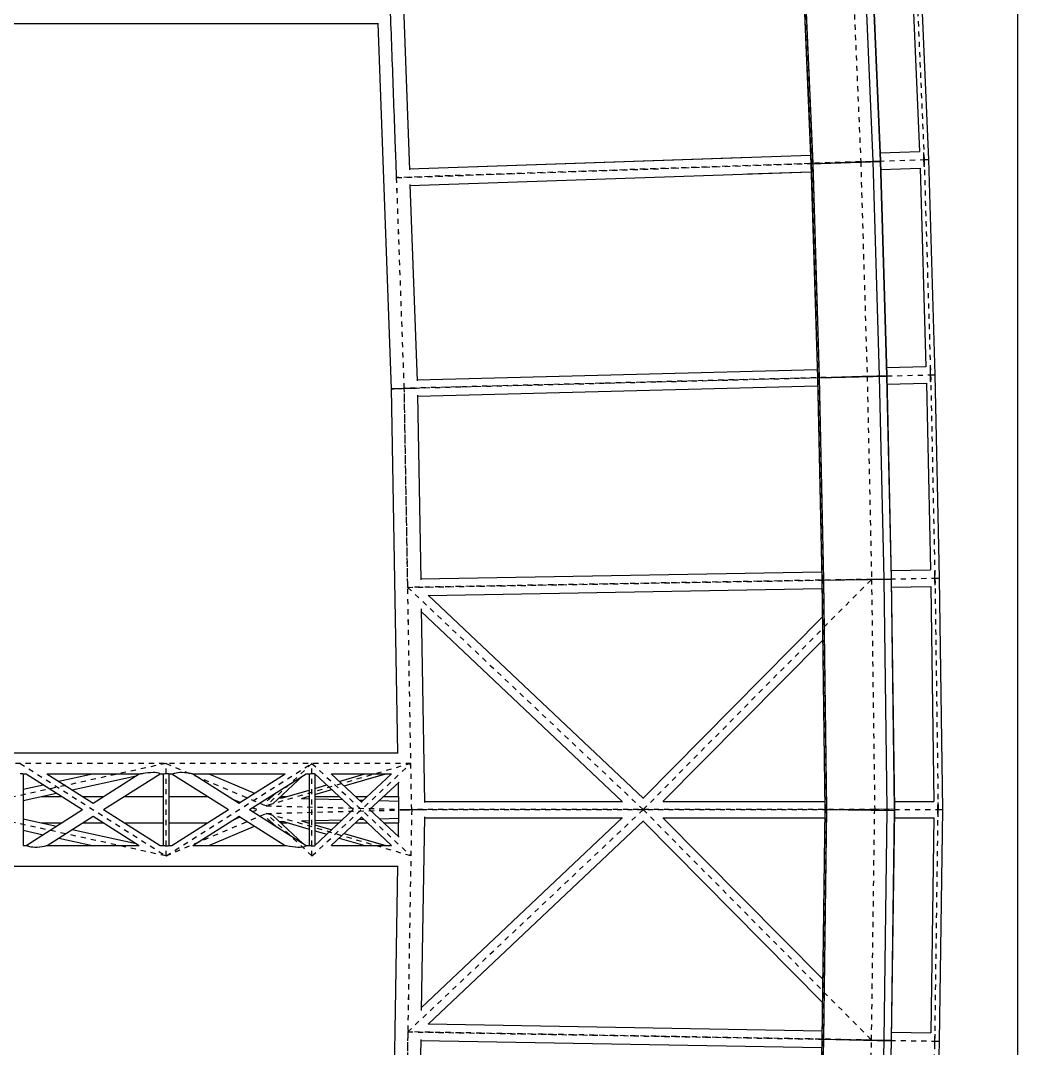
# Model space of a CAD drawing. Header units: millimetres. Extents: x 149919 to 150445, y 136651 to 136866.
# Drawn here: x 150425.13 to 150444.54, y 136753.93 to 136773.93 of the extents above; entities that cross this region are included whole.
import ezdxf

# ---------------------------------------------------------------- set-up
doc = ezdxf.new("R2010")
doc.units = ezdxf.units.MM
doc.header["$LTSCALE"] = 0.25
doc.linetypes.add('CENTER', pattern=[50.8, 31.75, -6.35, 6.35, -6.35])
doc.linetypes.add('XKITLINE00', pattern=[0])

# ---------------------------------------------------------------- blocks, each defined once
blk = doc.blocks.new('çatıı')
at = {"color": 8, "linetype": 'XKITLINE00'}
for p, q in [((29852.7, 12503), (29871, 12077.3)), ((29852.8, 12502.9), (29871.1, 12077.4)), ((29856.1, 12503.1), (29874.4, 12077.5)), ((29973.2, 12508.2), (29991.5, 12082.5)), ((29987.6, 12508.8), (30005.9, 12083.2)), ((29988, 12508.8), (30006.4, 12083.2)), ((30081.3, 12514.8), (30099.7, 12085.8)), ((30065.2, 12497.9), (30082.2, 12101.2)), ((29075.2, 12447.4), (29089.1, 12065.3)), ((27695.3, 12350), (29028.8, 12350)), ((29027.9, 12350), (29053.8, 11639.3)), ((29089, 12067.3), (29870.3, 12094)), ((29089, 12067.3), (29753.4, 12090)), ((29871, 12077.3), (30006.4, 12083.2)), ((30005.7, 12098.6), (30082.2, 12101.3)), ((30090.3, 12098.8), (30090.2, 12096.8)), ((30090.2, 12096.8), (30090.2, 12094.3)), ((30090.3, 12096.4), (30090.2, 12094)), ((30090.2, 12094.3), (30090.2, 12091.6)), ((30090.2, 12094), (30090.2, 12091.3)), ((30090.2, 12091.6), (30090.2, 12088.5)), ((30090.2, 12091.3), (30090.3, 12088.4)), ((30090.2, 12088.5), (30090.3, 12085.4)), ((30090.3, 12099.1), (30090.3, 12098.8)), ((30090.4, 12098.5), (30090.3, 12098.4)), ((30090.3, 12098.4), (30090.3, 12096.4)), ((30090.3, 12088.4), (30090.4, 12085.4)), ((30090.3, 12085.4), (30090.4, 12082.2)), ((30090.4, 12085.4), (30099.7, 12085.8)), ((30090.4, 12085.4), (30090.5, 12082.3)), ((30090.4, 12085.4), (30091.3, 12085.4)), ((30091.3, 12085.4), (30093.5, 12085.5)), ((30092.3, 12085.5), (30092.3, 12085.4)), ((30092.3, 12085.4), (30092.3, 12085.4)), ((30092.3, 12085.4), (30092.3, 12085.4)), ((30092.3, 12085.4), (30092.3, 12085.4)), ((30093.4, 12085.5), (30093.5, 12085.5)), ((30093.5, 12085.5), (30095.5, 12085.5)), ((30095.3, 12085.5), (30095.5, 12085.5)), ((30095.5, 12085.5), (30097.3, 12085.6)), ((30097, 12085.6), (30097.3, 12085.6)), ((30097.3, 12085.6), (30098.6, 12085.6)), ((30098.3, 12085.6), (30098.6, 12085.6)), ((30098.6, 12085.6), (30099.7, 12085.7)), ((30099.7, 12085.7), (30112.3, 11666.8)), ((29871, 12077.4), (30006.4, 12081.4)), ((29871, 12077.4), (29883.5, 11660.9)), ((29871.1, 12077.4), (29871.1, 12077.4)), ((29871.1, 12077.4), (29883.6, 11660.9)), ((29871.1, 12077.4), (29871.1, 12077.4)), ((29874.4, 12077.5), (29886.8, 11661)), ((29991.6, 12081), (30004, 11664.5)), ((30005.9, 12081.4), (30018.4, 11664.9)), ((30006.4, 12081.4), (30018.9, 11664.9)), ((30006.9, 12066.4), (30083.4, 12069)), ((30083.4, 12069), (30095, 11682.4)), ((30090.4, 12082.2), (30090.6, 12079.2)), ((30090.5, 12082.3), (30090.6, 12079.4)), ((30090.6, 12079.4), (30090.8, 12076.7)), ((30090.6, 12079.2), (30090.8, 12076.4)), ((30090.8, 12076.7), (30091, 12074.4)), ((30090.8, 12076.4), (30091, 12074)), ((30091, 12074.4), (30091.2, 12072.4)), ((30091, 12074), (30091.2, 12072)), ((30091.2, 12072.4), (30091.3, 12072.3)), ((30091.2, 12072), (30091.3, 12071.6)), ((29090.2, 12035), (29871.5, 12061.7)), ((29747.7, 12057.5), (29871.5, 12061.7)), ((29090.2, 12037), (29104.1, 11655.1)), ((30018.4, 11680.5), (30095, 11682.5)), ((29104, 11657.1), (29883, 11677)), ((29883.5, 11660.9), (30018.9, 11664.9)), ((29883.5, 11660.9), (30018.9, 11663.8)), ((30004.1, 11663.5), (30012.6, 11269.5)), ((30018.4, 11663.8), (30026.9, 11269.8)), ((30018.9, 11663.8), (30027.4, 11269.8)), ((30102.9, 11677.9), (30102.8, 11675.5)), ((30102.9, 11677.6), (30102.8, 11675.2)), ((30102.8, 11675.5), (30102.8, 11672.7)), ((30102.8, 11675.2), (30102.8, 11672.5)), ((30102.8, 11672.7), (30102.8, 11669.7)), ((30102.8, 11672.5), (30102.8, 11669.6)), ((30102.8, 11669.7), (30102.9, 11666.5)), ((30102.8, 11669.6), (30102.9, 11666.5)), ((30103, 11680), (30102.9, 11677.9)), ((30103, 11679.5), (30102.9, 11677.6)), ((30102.9, 11666.5), (30103, 11663.4)), ((30102.9, 11666.5), (30103, 11663.5)), ((30102.9, 11666.5), (30103.9, 11666.5)), ((30102.9, 11666.5), (30103.9, 11666.5)), ((30103, 11680.3), (30103, 11680)), ((30103, 11679.7), (30103, 11679.5)), ((30103, 11663.5), (30103.1, 11660.6)), ((30103, 11663.4), (30103.1, 11660.3)), ((30103.9, 11666.5), (30112.3, 11666.8)), ((30103.9, 11666.5), (30108.1, 11666.6)), ((30104.8, 11666.6), (30104.8, 11666.6)), ((30104.8, 11666.6), (30104.8, 11666.6)), ((30104.9, 11666.6), (30104.9, 11666.6)), ((30104.9, 11666.6), (30104.9, 11666.6)), ((30105.9, 11666.6), (30106, 11666.6)), ((30107.9, 11666.6), (30108.1, 11666.6)), ((30108.1, 11666.6), (30109.8, 11666.7)), ((30109.8, 11666.7), (30111.1, 11666.7)), ((30111.1, 11666.7), (30112.3, 11666.7)), ((30112.3, 11666.7), (30120.8, 11271)), ((29104.9, 11624.8), (29883.8, 11644.8)), ((29104.9, 11624.8), (29883.8, 11644.8)), ((29883.5, 11660.9), (29892, 11266.9)), ((29883.6, 11660.9), (29892.1, 11266.9)), ((29883.6, 11660.9), (29883.6, 11660.9)), ((29883.6, 11660.9), (29883.6, 11660.9)), ((29886.8, 11661), (29895.3, 11267)), ((30019.2, 11648.2), (30095.8, 11650.2)), ((30095.8, 11650.2), (30103.7, 11286.7)), ((30103.1, 11660.6), (30103.3, 11657.9)), ((30103.1, 11660.3), (30103.3, 11657.6)), ((30103.3, 11657.9), (30103.5, 11655.5)), ((30103.3, 11657.6), (30103.4, 11655.1)), ((30103.4, 11655.1), (30103.6, 11653.1)), ((30103.5, 11655.5), (30103.7, 11653.6)), ((30103.6, 11653.1), (30103.7, 11652.8)), ((30103.7, 11653.6), (30103.7, 11653.4)), ((29053.8, 11639.8), (29054.1, 11639.8)), ((29053.8, 11639.8), (29066.3, 10930.6)), ((29053.8, 11639.3), (29054.1, 11639.4)), ((29054.1, 11639.8), (29055, 11639.9)), ((29054.1, 11639.4), (29055.1, 11639.4)), ((29055, 11639.9), (29056.6, 11639.9)), ((29055.1, 11639.4), (29056.6, 11639.4)), ((29056.6, 11639.9), (29058.7, 11639.9)), ((29056.6, 11639.4), (29058.7, 11639.5)), ((29058.7, 11639.9), (29061.2, 11640)), ((29058.7, 11639.5), (29061.2, 11639.6)), ((29061.2, 11640), (29064.3, 11640)), ((29061.3, 11639.6), (29064.3, 11639.7)), ((29064.3, 11640), (29067.7, 11640.1)), ((29064.3, 11639.7), (29067.7, 11639.9)), ((29067.7, 11640.1), (29071.4, 11640.1)), ((29067.7, 11639.9), (29071.4, 11640)), ((29071.4, 11640), (29079.2, 11640.3)), ((29071.4, 11640.1), (29075.2, 11640.2)), ((29075.2, 11640.2), (29079.2, 11640.3)), ((29079.2, 11640.3), (29102.6, 11641.1)), ((29079.2, 11640.3), (29102.7, 11640.7)), ((29083.9, 11640.4), (29083.9, 11640.4)), ((29083.9, 11640.4), (29083.9, 11640.4)), ((29084, 11640.5), (29084, 11640.4)), ((29084, 11640.4), (29084, 11640.4)), ((29104.8, 11626.8), (29111.2, 11267.4)), ((29111.1, 11269.4), (29891.6, 11283.1)), ((30027.1, 11285.4), (30103.7, 11286.8)), ((30111.6, 11284.2), (30111.5, 11282.2)), ((30111.6, 11283.7), (30111.5, 11281.8)), ((30111.6, 11284.5), (30111.6, 11284.2)), ((30111.7, 11283.9), (30111.6, 11283.7)), ((29892, 11266.9), (30027.4, 11269.8)), ((29892, 11266.9), (30027.4, 11268.8)), ((29892, 11266.9), (29898.1, 10820.2)), ((29892.1, 11266.9), (29898.2, 10820.3)), ((29892.1, 11266.9), (29892.1, 11266.9)), ((29892.1, 11266.9), (29892.1, 11266.9)), ((29895.3, 11267), (29901.5, 10820.3)), ((30012.6, 11268.6), (30018.7, 10821.9)), ((30027, 11268.8), (30033.1, 10822.1)), ((30027.4, 11268.8), (30033.6, 10822.1)), ((30111.5, 11282.2), (30111.4, 11279.7)), ((30111.5, 11281.8), (30111.4, 11279.4)), ((30111.4, 11279.7), (30111.4, 11277)), ((30111.4, 11279.4), (30111.4, 11276.7)), ((30111.4, 11277), (30111.4, 11273.9)), ((30111.4, 11276.7), (30111.4, 11273.8)), ((30111.4, 11273.9), (30111.4, 11270.8)), ((30111.4, 11273.8), (30111.4, 11270.8)), ((30111.4, 11270.8), (30112.4, 11270.8)), ((30111.4, 11270.8), (30111.5, 11267.6)), ((30111.4, 11270.8), (30111.5, 11267.7)), ((30111.4, 11270.8), (30112.4, 11270.8)), ((30111.5, 11267.7), (30111.6, 11264.8)), ((30111.5, 11267.6), (30111.6, 11264.6)), ((30111.6, 11264.8), (30111.8, 11262.1)), ((30111.6, 11264.6), (30111.7, 11261.8)), ((30112.4, 11270.8), (30120.8, 11271)), ((30112.4, 11270.8), (30114.6, 11270.8)), ((30113.4, 11270.8), (30113.4, 11270.8)), ((30113.4, 11270.8), (30113.4, 11270.8)), ((30113.4, 11270.8), (30113.4, 11270.8)), ((30113.4, 11270.8), (30113.4, 11270.8)), ((30114.6, 11270.8), (30116.6, 11270.8)), ((30116.6, 11270.8), (30118.4, 11270.9)), ((30118.4, 11270.9), (30120.8, 11270.9)), ((30120.8, 11270.9), (30127, 10820.4)), ((29125.9, 11237.3), (29892.2, 11250.8)), ((30027.7, 11253.2), (30104.2, 11254.5)), ((30104.2, 11254.5), (30110, 10836.4)), ((30111.7, 11261.8), (30111.9, 11259.4)), ((30111.8, 11262.1), (30111.9, 11259.7)), ((30111.9, 11259.7), (30112.1, 11257.8)), ((30111.9, 11259.4), (30112.1, 11257.4)), ((30112.1, 11257.8), (30112.1, 11257.6)), ((30112.1, 11257.4), (30112.1, 11257)), ((29125.6, 11237.7), (29545, 10841.9)), ((29112.1, 11211.3), (29118.8, 10834.5)), ((29112.2, 11205.8), (29503.7, 10836.4)), ((29893, 11194.8), (29544, 10842.8)), ((29893.6, 11149.5), (29582.8, 10836.1)), ((27695.3, 10930.6), (29067.3, 10930.6)), ((28331.2, 10890.7), (28332.9, 10890.8)), ((28332.9, 10890.8), (28334.5, 10890.7)), ((28334.5, 10890.7), (28335.8, 10890.4)), ((28335.8, 10890.4), (28336.3, 10890.2)), ((28336.3, 10890.2), (28336.6, 10890.2)), ((28336.6, 10890.2), (28336.9, 10890)), ((28336.9, 10890.1), (28336.9, 10750.4)), ((28336.9, 10890), (28336.9, 10750.4)), ((28336.9, 10890), (28343.1, 10890)), ((28342.8, 10890), (28452.9, 10820.3)), ((28383.5, 10890), (28473.5, 10833)), ((28383.6, 10890), (28563.5, 10890)), ((28406.3, 10875.6), (28471.9, 10890)), ((28432.6, 10859), (28557.1, 10886.3)), ((28432.6, 10858.9), (28557, 10886.3)), ((28473.2, 10833.2), (28562.8, 10889.9)), ((28493.6, 10820.3), (28603.6, 10889.9)), ((28562.8, 10889.9), (28562.9, 10890)), ((28562.8, 10889.9), (28563, 10889.9)), ((28563, 10889.9), (28563.9, 10890)), ((28563.9, 10890), (28565.5, 10890.2)), ((28565.5, 10890.2), (28566.3, 10890.4)), ((28566.3, 10890.4), (28570, 10890.9)), ((28570, 10890.9), (28571.5, 10891.1)), ((28571.5, 10891.1), (28574.6, 10891.7)), ((28574.6, 10891.7), (28579.8, 10892.3)), ((28579.8, 10892.3), (28583.1, 10892.6)), ((28583.1, 10892.6), (28585, 10892.8)), ((28585, 10892.8), (28590.1, 10893.1)), ((28590.1, 10893.1), (28594.4, 10893)), ((28594.4, 10893), (28597.4, 10892.6)), ((28597.4, 10892.6), (28597.8, 10892.6)), ((28597.8, 10892.6), (28600.6, 10892)), ((28600.6, 10892), (28602.4, 10891.3)), ((28602.4, 10891.3), (28602.5, 10891.1)), ((28602.5, 10891.1), (28603.5, 10890.7)), ((28603.5, 10890.7), (28603.6, 10890.2)), ((28603.6, 10890.2), (28603.8, 10890.1)), ((28603.6, 10889.9), (28603.8, 10890.1)), ((28603.6, 10890), (28609.9, 10890)), ((28609.6, 10890), (28609.6, 10750.6)), ((28609.6, 10890), (28609.6, 10750.6)), ((28609.7, 10890), (28609.9, 10889.9)), ((28609.9, 10889.9), (28610.7, 10890)), ((28609.9, 10889.9), (28609.9, 10889.9)), ((28610.7, 10890), (28612, 10890.2)), ((28612, 10890.2), (28613.6, 10890.5)), ((28613.6, 10890.5), (28615.3, 10890.7)), ((28615.3, 10890.7), (28617.1, 10890.8)), ((28617.1, 10890.8), (28618.7, 10890.7)), ((28618.7, 10890.7), (28619.9, 10890.4)), ((28619.9, 10890.4), (28620.5, 10890.2)), ((28620.5, 10890.2), (28620.7, 10890.2)), ((28620.7, 10890.2), (28621, 10890)), ((28621, 10890.1), (28621, 10750.4)), ((28621, 10890), (28627.6, 10890)), ((28621, 10890), (28621, 10750.5)), ((28626.9, 10890), (28736.9, 10820.3)), ((28627, 10890), (28627.4, 10889.9)), ((28627.4, 10889.9), (28628.5, 10890.1)), ((28627.4, 10889.9), (28627.4, 10889.9)), ((28628.5, 10890.1), (28628.9, 10890.2)), ((28628.9, 10890.2), (28630, 10890.7)), ((28630, 10890.7), (28631.9, 10891.1)), ((28631.9, 10891.1), (28632.2, 10891.3)), ((28632.2, 10891.3), (28634.8, 10892)), ((28634.8, 10892), (28638.2, 10892.6)), ((28638.2, 10892.6), (28638.7, 10892.6)), ((28638.7, 10892.6), (28642.1, 10893)), ((28642.1, 10893), (28646.5, 10893.1)), ((28646.5, 10893.1), (28651.3, 10892.8)), ((28651.3, 10892.8), (28653, 10892.6)), ((28653, 10892.6), (28656, 10892.3)), ((28656, 10892.3), (28660.4, 10891.7)), ((28660.4, 10891.7), (28662.9, 10891.1)), ((28662.9, 10891.1), (28664.1, 10890.9)), ((28664.1, 10890.9), (28666.6, 10890.4)), ((28666.6, 10890.4), (28667, 10890.2)), ((28667, 10890.2), (28667.7, 10890)), ((28667.7, 10890), (28758, 10832.9)), ((28667.8, 10890), (28847.3, 10890)), ((28698.4, 10890), (28787.5, 10852.3)), ((28757.4, 10833.2), (28847, 10890)), ((28777.9, 10820.3), (28888.1, 10890.1)), ((28823.1, 10831.9), (28881.6, 10886)), ((28887.9, 10890), (28894, 10890)), ((28893.8, 10890), (28893.8, 10750.6)), ((28893.8, 10890), (28893.8, 10750.6)), ((28893.8, 10890), (28894, 10889.9)), ((28894, 10889.9), (28894.1, 10889.9)), ((28894.1, 10889.9), (28894.9, 10890)), ((28894.9, 10890), (28896.1, 10890.2)), ((28896.1, 10890.2), (28897.7, 10890.5)), ((28897.7, 10890.5), (28899.5, 10890.7)), ((28899.5, 10890.7), (28901.2, 10890.8)), ((28901.2, 10890.8), (28902.8, 10890.7)), ((28902.8, 10890.7), (28904.1, 10890.4)), ((28904.1, 10890.4), (28904.7, 10890.2)), ((28904.7, 10890.2), (28904.9, 10890.2)), ((28904.9, 10890.2), (28905.2, 10890)), ((28905.2, 10890.1), (28905.2, 10750.4)), ((28905.2, 10890), (28979.8, 10820.3)), ((28905.2, 10890), (28905.5, 10890)), ((28905.2, 10890), (28905.2, 10750.5)), ((28936.9, 10890.2), (28996.6, 10834.4)), ((28937.2, 10890), (29054.6, 10890)), ((28952.7, 10875.4), (29002.5, 10890)), ((28962.4, 10866.4), (29043, 10890)), ((28962.4, 10866.4), (29042.9, 10890)), ((28995.7, 10835.2), (29054.3, 10890)), ((28336.9, 10860.3), (28376.1, 10868.9)), ((28905.2, 10861.5), (28928.4, 10868.3)), ((29011.7, 10820.3), (29069.2, 10874)), ((29067.3, 10872.2), (29068.2, 10820.3)), ((28336.9, 10837.9), (28402.3, 10852.3)), ((28336.9, 10837.9), (28402.3, 10852.3)), ((28372.2, 10845.7), (28412.8, 10845.7)), ((28453.5, 10845.7), (28493, 10845.7)), ((28533.7, 10845.7), (28609.6, 10845.7)), ((28621, 10845.7), (28696.8, 10845.7)), ((28812.5, 10837.4), (28828.9, 10852.6)), ((28813, 10837.9), (28828.7, 10852.5)), ((28818, 10845.7), (28821.3, 10845.7)), ((28835.4, 10843.2), (28842.2, 10843)), ((28838.1, 10845.7), (28851.2, 10845.7)), ((28842.1, 10843), (28893.8, 10858.1)), ((28879.2, 10842), (28893.8, 10846.3)), ((28879.2, 10842), (28893.8, 10846.3)), ((28891.7, 10845.7), (28893.8, 10845.7)), ((28905.2, 10849.6), (28938.1, 10859.3)), ((28905.2, 10849.6), (28938.1, 10859.3)), ((28905.2, 10845.7), (28952.6, 10845.7)), ((28984.5, 10845.7), (29007, 10845.7)), ((29038.9, 10845.7), (29067.7, 10845.7)), ((28746.9, 10839.9), (28759.5, 10834.6)), ((28747.3, 10839.6), (28759.4, 10834.5)), ((28783.9, 10824.1), (28789.5, 10821.8)), ((28784, 10824.2), (28791.3, 10821.1)), ((28879.3, 10842), (28893.8, 10841.6)), ((28905.2, 10841.3), (28958.8, 10839.9)), ((28991.6, 10839), (28999.6, 10838.8)), ((29030.7, 10838), (29067.9, 10837)), ((29118.7, 10836.4), (29504.3, 10836.4)), ((29583.1, 10836.4), (29897.9, 10836.4)), ((30033.4, 10836.4), (30110, 10836.4)), ((30117.7, 10826.4), (30117.6, 10825.5)), ((30117.6, 10825.5), (30117.6, 10824.9)), ((30117.7, 10825.3), (30117.6, 10822.3)), ((30117.6, 10824.9), (30117.6, 10824.4)), ((30117.6, 10824.4), (30117.6, 10823.4)), ((30117.7, 10824.2), (30117.6, 10821.2)), ((30117.6, 10823.4), (30117.6, 10822.4)), ((30117.6, 10822.4), (30117.6, 10821.9)), ((30117.6, 10822.3), (30117.6, 10819.3)), ((30117.8, 10829.6), (30117.7, 10827.1)), ((30117.8, 10829.2), (30117.7, 10828.4)), ((30117.7, 10828.4), (30117.7, 10827.9)), ((30117.8, 10828), (30117.7, 10825.3)), ((30117.7, 10827.9), (30117.7, 10827.4)), ((30117.7, 10827.4), (30117.7, 10826.4)), ((30117.7, 10827.1), (30117.7, 10824.2)), ((30118, 10831.8), (30117.8, 10829.6)), ((30117.9, 10831.6), (30117.8, 10831)), ((30117.8, 10831), (30117.8, 10830.5)), ((30117.9, 10830.5), (30117.8, 10828)), ((30117.8, 10830.5), (30117.8, 10830.1)), ((30117.8, 10830.1), (30117.8, 10829.2)), ((30118, 10832.7), (30117.9, 10832.4)), ((30118, 10832.5), (30117.9, 10830.5)), ((30117.9, 10832.4), (30117.9, 10831.6)), ((30118.1, 10834.1), (30118, 10833.6)), ((30118, 10833.6), (30118, 10833.1)), ((30118, 10833.1), (30118, 10832.7)), ((30118.1, 10833.1), (30118, 10832.5)), ((30118.1, 10833.1), (30118, 10831.8)), ((28336.9, 10802.6), (28402.3, 10788.3)), ((28336.9, 10802.6), (28402.3, 10788.2)), ((28342.9, 10750.6), (28452.9, 10820.3)), ((28383.7, 10750.6), (28473.5, 10807.5)), ((28473.2, 10807.4), (28562.9, 10750.6)), ((28493.6, 10820.3), (28603.7, 10750.5)), ((28626.9, 10750.6), (28736.9, 10820.3)), ((28667.6, 10750.4), (28758, 10807.7)), ((28746.9, 10800.7), (28759.5, 10806)), ((28747.3, 10800.9), (28759.4, 10806)), ((28757.4, 10807.3), (28847, 10750.6)), ((28777.9, 10820.3), (28888, 10750.5)), ((28783.9, 10816.4), (28789.5, 10818.8)), ((28784, 10816.4), (28791.3, 10819.4)), ((28812.5, 10803.1), (28828.9, 10788)), ((28813, 10802.6), (28828.7, 10788.1)), ((28823.1, 10808.7), (28881.6, 10754.5)), ((28905.2, 10750.6), (28979.8, 10820.3)), ((28936.9, 10750.3), (28996.6, 10806.2)), ((28995.7, 10805.4), (29054.3, 10750.6)), ((29011.7, 10820.3), (29069.2, 10766.5)), ((29030.7, 10802.6), (29067.9, 10803.5)), ((29068.2, 10820.3), (29067.3, 10768.3)), ((29078.7, 10820.5), (29082.1, 10820.5)), ((29078.7, 10820), (29082.1, 10820.1)), ((29082.1, 10820.5), (29085.7, 10820.4)), ((29082.1, 10820.1), (29085.7, 10820.1)), ((29085.7, 10820.4), (29089.6, 10820.3)), ((29085.7, 10820.1), (29089.6, 10820.2)), ((29089.6, 10820.2), (29117.1, 10820.7)), ((29089.6, 10820.3), (29117.1, 10819.9)), ((29098.3, 10820.4), (29098.3, 10820.2)), ((29098.3, 10820.4), (29098.3, 10820.2)), ((29098.4, 10820.4), (29098.4, 10820.3)), ((29098.4, 10820.3), (29098.4, 10820.2)), ((29118.8, 10806.1), (29112.1, 10429.3)), ((29112.2, 10434.7), (29503.7, 10804.1)), ((29118.7, 10804.1), (29504.3, 10804.1)), ((29549.2, 10820.3), (29549.1, 10820.3)), ((29549.1, 10820.3), (29549.2, 10820.2)), ((29549.2, 10820.3), (29549.2, 10820.3)), ((29549.2, 10820.3), (29549.2, 10820.2)), ((29582.8, 10804.4), (29893.6, 10491)), ((29583.1, 10804.1), (29897.9, 10804.1)), ((29898.1, 10820.3), (29892, 10373.6)), ((29898.2, 10820.2), (29892.1, 10373.7)), ((29901.5, 10820.3), (29895.3, 10373.6)), ((29898.1, 10820.3), (29898.2, 10820.3)), ((29898.1, 10820.2), (29898.2, 10820.2)), ((29898.2, 10820.2), (30033.6, 10822.1)), ((29898.2, 10820.3), (29898.2, 10820.2)), ((29898.2, 10820.3), (30033.6, 10818.5)), ((29898.2, 10820.3), (29898.2, 10820.3)), ((30018.7, 10818.7), (30012.6, 10372)), ((30033.1, 10818.5), (30027, 10371.8)), ((30033.6, 10818.5), (30027.4, 10371.8)), ((30033.4, 10804.2), (30110, 10804.2)), ((30110, 10804.2), (30104.2, 10386)), ((30117.6, 10821.9), (30117.6, 10821.3)), ((30117.6, 10821.3), (30117.6, 10820.3)), ((30117.6, 10821.2), (30117.6, 10818.2)), ((30117.6, 10820.3), (30118.6, 10820.3)), ((30117.6, 10820.3), (30117.6, 10819.3)), ((30117.6, 10820.3), (30118.6, 10820.3)), ((30117.6, 10819.3), (30117.6, 10818.7)), ((30117.6, 10819.3), (30117.7, 10816.3)), ((30117.6, 10818.7), (30117.6, 10818.1)), ((30117.6, 10818.2), (30117.7, 10815.3)), ((30117.6, 10818.1), (30117.6, 10817.1)), ((30117.6, 10817.1), (30117.6, 10816.1)), ((30117.6, 10816.1), (30117.6, 10815.6)), ((30117.6, 10815.6), (30117.6, 10815)), ((30117.6, 10815), (30117.7, 10814.1)), ((30117.7, 10816.3), (30117.7, 10813.5)), ((30117.7, 10815.3), (30117.8, 10812.5)), ((30117.7, 10814.1), (30117.7, 10813.2)), ((30117.7, 10813.5), (30117.8, 10810.9)), ((30117.7, 10813.2), (30117.7, 10812.7)), ((30117.7, 10812.7), (30117.7, 10812.2)), ((30117.7, 10812.2), (30117.8, 10811.3)), ((30117.8, 10812.5), (30117.9, 10810.1)), ((30117.8, 10811.3), (30117.8, 10810.5)), ((30117.8, 10810.9), (30118, 10808.7)), ((30117.8, 10810.5), (30117.8, 10810.1)), ((30117.8, 10810.1), (30117.8, 10809.6)), ((30117.8, 10809.6), (30117.9, 10808.9)), ((30117.9, 10810.1), (30118, 10808)), ((30117.9, 10808.9), (30117.9, 10808.2)), ((30117.9, 10808.2), (30118, 10807.8)), ((30118, 10808.7), (30118.1, 10807.4)), ((30118, 10808), (30118.1, 10807.4)), ((30118, 10807.8), (30118, 10807.4)), ((30118, 10807.4), (30118, 10806.9)), ((30118, 10806.9), (30118.1, 10806.5)), ((30118.6, 10820.3), (30127, 10820.4)), ((30118.6, 10820.3), (30127, 10820.2)), ((30119.6, 10820.3), (30119.6, 10820.3)), ((30119.6, 10820.3), (30119.6, 10820.3)), ((30119.6, 10820.3), (30119.6, 10820.3)), ((30119.6, 10820.3), (30119.6, 10820.3)), ((30127, 10820.2), (30120.8, 10369.6)), ((28372.2, 10794.9), (28412.8, 10794.9)), ((28453.5, 10794.9), (28493, 10794.9)), ((28533.7, 10794.9), (28609.6, 10794.9)), ((28621, 10794.9), (28696.8, 10794.9)), ((28698.4, 10750.6), (28787.5, 10788.3)), ((28818, 10794.9), (28821.3, 10794.9)), ((28835.4, 10797.4), (28842.2, 10797.5)), ((28838.1, 10794.9), (28851.2, 10794.9)), ((28842.1, 10797.6), (28893.8, 10782.4)), ((28879.2, 10798.5), (28893.8, 10794.3)), ((28879.2, 10798.5), (28893.8, 10794.3)), ((28879.3, 10798.5), (28893.8, 10798.9)), ((28891.7, 10794.9), (28893.8, 10794.9)), ((28905.2, 10799.2), (28958.8, 10800.6)), ((28905.2, 10794.9), (28952.6, 10794.9)), ((28905.2, 10790.9), (28938.1, 10781.3)), ((28905.2, 10790.9), (28938.1, 10781.3)), ((28984.5, 10794.9), (29007, 10794.9)), ((28991.6, 10801.5), (28999.6, 10801.7)), ((29038.9, 10794.9), (29067.7, 10794.9)), ((29125.6, 10402.9), (29545, 10798.7)), ((29544, 10797.7), (29893, 10445.8)), ((28336.9, 10780.2), (28376.1, 10771.6)), ((28406.3, 10765), (28471.9, 10750.6)), ((28432.6, 10781.6), (28557, 10754.3)), ((28432.6, 10781.6), (28557.1, 10754.2)), ((28905.2, 10779.1), (28928.4, 10772.3)), ((28952.7, 10765.1), (29002.5, 10750.6)), ((28962.4, 10774.2), (29042.9, 10750.6)), ((28962.4, 10774.2), (29043, 10750.6)), ((28336.9, 10750.6), (28343.5, 10750.6)), ((28342.9, 10750.6), (28343.2, 10750.7)), ((28342.9, 10750.6), (28342.9, 10750.6)), ((28343.2, 10750.7), (28343.6, 10750.5)), ((28343.6, 10750.5), (28344.8, 10750.4)), ((28344.8, 10750.4), (28345, 10750.2)), ((28345, 10750.2), (28346.9, 10749.6)), ((28346.9, 10749.6), (28347.8, 10749.4)), ((28347.8, 10749.4), (28349.3, 10748.9)), ((28349.3, 10748.9), (28352.3, 10748.2)), ((28352.3, 10748.2), (28354.8, 10747.9)), ((28354.8, 10747.9), (28355.9, 10747.7)), ((28355.9, 10747.7), (28360.1, 10747.4)), ((28360.1, 10747.4), (28364.7, 10747.5)), ((28364.7, 10747.5), (28369, 10747.9)), ((28369, 10747.9), (28369.6, 10748)), ((28369.6, 10748), (28374.1, 10748.5)), ((28374.1, 10748.5), (28378.3, 10749.3)), ((28378.3, 10749.3), (28378.8, 10749.4)), ((28378.8, 10749.4), (28381.3, 10749.9)), ((28381.3, 10749.9), (28382.9, 10750.4)), ((28382.9, 10750.4), (28383.2, 10750.4)), ((28383.2, 10750.4), (28383.7, 10750.6)), ((28383.6, 10750.6), (28563.1, 10750.6)), ((28603.7, 10750.6), (28609.9, 10750.6)), ((28609.7, 10750.6), (28609.9, 10750.7)), ((28609.9, 10750.7), (28609.9, 10750.7)), ((28609.9, 10750.7), (28610.7, 10750.5)), ((28610.7, 10750.5), (28612, 10750.4)), ((28612, 10750.4), (28613.6, 10750)), ((28613.6, 10750), (28615.3, 10749.8)), ((28615.3, 10749.8), (28617.1, 10749.8)), ((28617.1, 10749.8), (28618.7, 10749.9)), ((28618.7, 10749.9), (28619.9, 10750.1)), ((28619.9, 10750.1), (28620.5, 10750.4)), ((28620.5, 10750.4), (28620.7, 10750.4)), ((28620.7, 10750.4), (28621, 10750.5)), ((28621, 10750.6), (28627.2, 10750.6)), ((28667.8, 10750.6), (28847.7, 10750.6)), ((28847.1, 10750.7), (28847.1, 10750.6)), ((28847.1, 10750.7), (28847.3, 10750.6)), ((28847.3, 10750.6), (28849, 10750.4)), ((28849, 10750.4), (28849.6, 10750.4)), ((28849.6, 10750.4), (28852.2, 10749.9)), ((28852.2, 10749.9), (28855.6, 10749.4)), ((28855.6, 10749.4), (28856.3, 10749.3)), ((28856.3, 10749.3), (28861.3, 10748.5)), ((28861.3, 10748.5), (28866.5, 10748)), ((28866.5, 10748), (28867.1, 10747.9)), ((28867.1, 10747.9), (28871.7, 10747.5)), ((28871.7, 10747.5), (28876.5, 10747.4)), ((28876.5, 10747.4), (28880.4, 10747.7)), ((28880.4, 10747.7), (28881.4, 10747.9)), ((28881.4, 10747.9), (28883.5, 10748.2)), ((28883.5, 10748.2), (28885.8, 10748.9)), ((28885.8, 10748.9), (28886.5, 10749.4)), ((28886.5, 10749.4), (28887.2, 10749.6)), ((28887.2, 10749.6), (28887.9, 10750.2)), ((28887.8, 10750.4), (28888, 10750.5)), ((28887.8, 10750.4), (28887.9, 10750.2)), ((28887.9, 10750.6), (28894, 10750.6)), ((28893.8, 10750.6), (28894, 10750.7)), ((28894, 10750.7), (28894.1, 10750.7)), ((28894.1, 10750.7), (28894.9, 10750.5)), ((28894.9, 10750.5), (28896.1, 10750.4)), ((28896.1, 10750.4), (28897.7, 10750)), ((28897.7, 10750), (28899.5, 10749.8)), ((28899.5, 10749.8), (28901.2, 10749.8)), ((28901.2, 10749.8), (28902.8, 10749.9)), ((28902.8, 10749.9), (28904.1, 10750.1)), ((28904.1, 10750.1), (28904.7, 10750.4)), ((28904.7, 10750.4), (28904.9, 10750.4)), ((28904.9, 10750.4), (28905.2, 10750.5)), ((28905.2, 10750.6), (28905.5, 10750.6)), ((28937.2, 10750.6), (29054.6, 10750.6)), ((27695.3, 10710), (29067.3, 10710)), ((29066.3, 10710), (29053.8, 10000.7)), ((29125.9, 10403.2), (29892.2, 10389.8)), ((30027.7, 10387.4), (30104.2, 10386.1)), ((30112.1, 10383.2), (30111.9, 10381.2)), ((30112.1, 10382.7), (30111.9, 10380.8)), ((30112.1, 10383.5), (30112.1, 10383.2)), ((30112.1, 10382.9), (30112.1, 10382.7)), ((29111.2, 10373.2), (29104.8, 10013.8)), ((29111.1, 10371.2), (29891.6, 10357.5)), ((29892, 10373.7), (29883.5, 9979.7)), ((29892.1, 10373.6), (29883.6, 9979.7)), ((29895.3, 10373.6), (29886.8, 9979.6)), ((29892, 10373.7), (30027.4, 10370.7)), ((29892, 10373.6), (30027.4, 10371.8)), ((29892.1, 10373.7), (29892.1, 10373.6)), ((29892.1, 10373.6), (29892.1, 10373.6)), ((30012.6, 10371.1), (30004.1, 9977.1)), ((30026.9, 10370.8), (30018.4, 9976.7)), ((30027.4, 10370.7), (30018.9, 9976.7)), ((30111.5, 10372.9), (30111.4, 10369.8)), ((30111.5, 10372.8), (30111.4, 10369.8)), ((30111.4, 10369.8), (30111.4, 10366.6)), ((30111.4, 10369.8), (30111.4, 10366.7)), ((30111.4, 10369.8), (30120.8, 10369.6)), ((30111.4, 10369.8), (30116.6, 10369.7)), ((30111.4, 10366.7), (30111.4, 10363.8)), ((30111.4, 10366.6), (30111.4, 10363.6)), ((30111.4, 10363.8), (30111.4, 10361.1)), ((30111.4, 10363.6), (30111.4, 10360.8)), ((30111.6, 10376), (30111.5, 10372.9)), ((30111.6, 10375.7), (30111.5, 10372.8)), ((30111.7, 10378.7), (30111.6, 10376)), ((30111.8, 10378.4), (30111.6, 10375.7)), ((30111.9, 10381.2), (30111.7, 10378.7)), ((30111.9, 10380.8), (30111.8, 10378.4)), ((30120.8, 10369.6), (30112.3, 9973.8)), ((30113.4, 10369.7), (30113.4, 10369.7)), ((30113.4, 10369.7), (30113.4, 10369.7)), ((30113.4, 10369.7), (30113.4, 10369.7)), ((30113.4, 10369.7), (30113.4, 10369.7)), ((30116.4, 10369.7), (30118.4, 10369.7)), ((30118.1, 10369.7), (30118.4, 10369.7)), ((30118.4, 10369.7), (30120.5, 10369.6)), ((30120.5, 10369.6), (30120.8, 10369.6)), ((30111.4, 10361.1), (30111.5, 10358.7)), ((30111.4, 10360.8), (30111.5, 10358.4)), ((30111.5, 10358.7), (30111.6, 10356.8)), ((30111.5, 10358.4), (30111.6, 10356.3)), ((30111.6, 10356.8), (30111.7, 10356.6)), ((30111.6, 10356.3), (30111.6, 10356))]:
    blk.add_line(p, q, dxfattribs=at)
at = {"color": 8, "linetype": 'CENTER'}
for p, q in [((29874.4, 12077.5), (29856.1, 12503.1)), ((29949.5, 12507.9), (29967.9, 12081.2)), ((30072.9, 12514.5), (30091.3, 12085.4)), ((29079.2, 11640.3), (29049.3, 12460.3)), ((29079.2, 11640.3), (29049.3, 12460.3)), ((29064.3, 12050.3), (29049.3, 12460.3)), ((29064.3, 12050.3), (30091.3, 12085.4)), ((30091.3, 12085.4), (30103.9, 11666.5)), ((29967.9, 12081.2), (29064.3, 12050.3)), ((29886.8, 11661), (29874.4, 12077.5)), ((29967.9, 12081.2), (29980.4, 11663.4)), ((29079.2, 11640.3), (29064.3, 12050.3)), ((29079.2, 11640.3), (30103.9, 11666.5)), ((29980.4, 11663.4), (29079.2, 11640.3)), ((29980.4, 11663.4), (29988.9, 11268.6)), ((30103.9, 11666.5), (30112.4, 11270.8)), ((29895.3, 11267), (29886.8, 11661)), ((29093.6, 10820.3), (29079.2, 11640.3)), ((29093.6, 10820.3), (29079.2, 11640.3)), ((29086, 11252.8), (29079.2, 11640.3)), ((29086, 11252.8), (30112.4, 11270.8)), ((29988.9, 11268.6), (29086, 11252.8)), ((29544.3, 10820.3), (29988.9, 11268.6)), ((29901.5, 10820.3), (29895.3, 11267)), ((29988.9, 11268.6), (29995.1, 10820.3)), ((30112.4, 11270.8), (30118.6, 10820.3)), ((29093.6, 10820.3), (29086, 11252.8)), ((29086, 11252.8), (29544.3, 10820.3)), ((29092, 10910.3), (27695.3, 10910.3)), ((28615.3, 10910.3), (28239.7, 10827.8)), ((28331.2, 10910.3), (28615.3, 10730.3)), ((28615.3, 10730.3), (28899.5, 10910.3)), ((28615.3, 10910.3), (28810.4, 10827.8)), ((28615.3, 10910.3), (28810.4, 10827.8)), ((28615.3, 10730.3), (28615.3, 10910.3)), ((29092, 10910.3), (28810.4, 10827.8)), ((29092, 10910.3), (28810.4, 10827.8)), ((28899.5, 10910.3), (28810.4, 10827.8)), ((28899.5, 10910.3), (28810.4, 10827.8)), ((28899.5, 10730.3), (29092, 10910.3)), ((28899.5, 10910.3), (29092, 10730.3)), ((28899.5, 10730.3), (28899.5, 10910.3)), ((28810.4, 10827.8), (29092, 10820.3)), ((28615.3, 10730.3), (28239.7, 10812.8)), ((28615.3, 10730.3), (28810.4, 10812.8)), ((28615.3, 10730.3), (28810.4, 10812.8)), ((28810.4, 10812.8), (29092, 10820.3)), ((29092, 10730.3), (28810.4, 10812.8)), ((29092, 10730.3), (28810.4, 10812.8)), ((28899.5, 10730.3), (28810.4, 10812.8)), ((28899.5, 10730.3), (28810.4, 10812.8)), ((29093.6, 10820.3), (29079.2, 10000.3)), ((29093.6, 10820.3), (29079.2, 10000.3)), ((29086, 10387.8), (29544.3, 10820.3)), ((29093.6, 10820.3), (29086, 10387.8)), ((29995.1, 10820.3), (29093.6, 10820.3)), ((29093.6, 10820.3), (30118.6, 10820.3)), ((29093.6, 10820.3), (30118.6, 10820.3)), ((29995.1, 10820.3), (29093.6, 10820.3)), ((29544.3, 10820.3), (29988.9, 10371.9)), ((29895.3, 10373.6), (29901.5, 10820.3)), ((29988.9, 10371.9), (29995.1, 10820.3)), ((30112.4, 10369.8), (30118.6, 10820.3)), ((29086, 10387.8), (29079.2, 10000.3)), ((29988.9, 10371.9), (29086, 10387.8)), ((29086, 10387.8), (30112.4, 10369.8)), ((29886.8, 9979.6), (29895.3, 10373.6)), ((29980.4, 9977.2), (29988.9, 10371.9)), ((30103.9, 9974), (30112.4, 10369.8))]:
    blk.add_line(p, q, dxfattribs=at)
at = {"color": 8, "linetype": 'XKITLINE00'}
for centre in [(30091.3, 12085.4), (30091.3, 12085.4), (30091.3, 12085.4), (29874.4, 12077.5), (29874.4, 12077.5), (29967.9, 12081.2), (29967.9, 12081.2), (29967.9, 12081.2), (29064.3, 12050.3), (29064.3, 12050.3), (29064.3, 12050.3), (29064.3, 12050.3), (29064.3, 12050.3), (29980.4, 11663.4), (29980.4, 11663.4), (29980.4, 11663.4), (30103.9, 11666.5), (30103.9, 11666.5), (30103.9, 11666.5), (29886.8, 11661), (29886.8, 11661), (29079.2, 11640.3), (29079.2, 11640.3), (29079.2, 11640.3), (29079.2, 11640.3), (29079.2, 11640.3), (29079.2, 11640.3), (29079.2, 11640.3), (29079.2, 11640.3), (29079.2, 11640.3), (29079.2, 11640.3), (29895.3, 11267), (29895.3, 11267), (29988.9, 11268.6), (29988.9, 11268.6), (29988.9, 11268.6), (29988.9, 11268.6), (30112.4, 11270.8), (30112.4, 11270.8), (30112.4, 11270.8), (29086, 11252.8), (29086, 11252.8), (29086, 11252.8), (29086, 11252.8), (29086, 11252.8), (29086, 11252.8), (28615.3, 10910.3), (28615.3, 10910.3), (28615.3, 10910.3), (28615.3, 10910.3), (28899.5, 10910.3), (28899.5, 10910.3), (28899.5, 10910.3), (28899.5, 10910.3), (28899.5, 10910.3), (29092, 10910.3), (29092, 10910.3), (29092, 10910.3), (29092, 10910.3), (29092.8, 10865.3), (28810.4, 10827.8), (28810.4, 10827.8), (28810.4, 10827.8), (28810.4, 10827.8), (28810.4, 10827.8), (28810.4, 10827.8), (28810.4, 10827.8), (28810.4, 10812.8), (28810.4, 10812.8), (28810.4, 10812.8), (28810.4, 10812.8), (28810.4, 10812.8), (28810.4, 10812.8), (28810.4, 10812.8), (29092, 10820.3), (29092, 10820.3), (29093.6, 10820.3), (29093.6, 10820.3), (29093.6, 10820.3), (29093.6, 10820.3), (29093.6, 10820.3), (29093.6, 10820.3), (29093.6, 10820.3), (29093.6, 10820.3), (29093.6, 10820.3), (29093.6, 10820.3), (29093.6, 10820.3), (29093.6, 10820.3), (29544.3, 10820.3), (29544.3, 10820.3), (29544.3, 10820.3), (29544.3, 10820.3), (29901.5, 10820.3), (29901.5, 10820.3), (29995.1, 10820.3), (29995.1, 10820.3), (29995.1, 10820.3), (29995.1, 10820.3), (30118.6, 10820.3), (30118.6, 10820.3), (30118.6, 10820.3), (30118.6, 10820.3), (29092.8, 10775.3), (28615.3, 10730.3), (28615.3, 10730.3), (28615.3, 10730.3), (28615.3, 10730.3), (28615.3, 10730.3), (28615.3, 10730.3), (28899.5, 10730.3), (28899.5, 10730.3), (28899.5, 10730.3), (28899.5, 10730.3), (29092, 10730.3), (29092, 10730.3), (29092, 10730.3), (29086, 10387.8), (29086, 10387.8), (29086, 10387.8), (29086, 10387.8), (29086, 10387.8), (29086, 10387.8), (29895.3, 10373.6), (29895.3, 10373.6), (29988.9, 10371.9), (29988.9, 10371.9), (29988.9, 10371.9), (29988.9, 10371.9), (30112.4, 10369.8), (30112.4, 10369.8), (30112.4, 10369.8)]:
    blk.add_circle(centre, 0.05, dxfattribs=at)

msp = doc.modelspace()

# ---------------------------------------------------------------- linework, layer by layer
msp.add_lwpolyline([(150191.663, 136865.525), (150444.543, 136865.525), (150444.543, 136651.486), (150191.663, 136651.486)], close=True)

# ---------------------------------------------------------------- block references
at = {"xscale": 0.009999943142843078, "yscale": 0.009999943142843078, "zscale": 0.009999943142843078}
msp.add_blockref('çatıı', (150141.814, 136650.373), dxfattribs=at)

doc.saveas('drawing.dxf')
